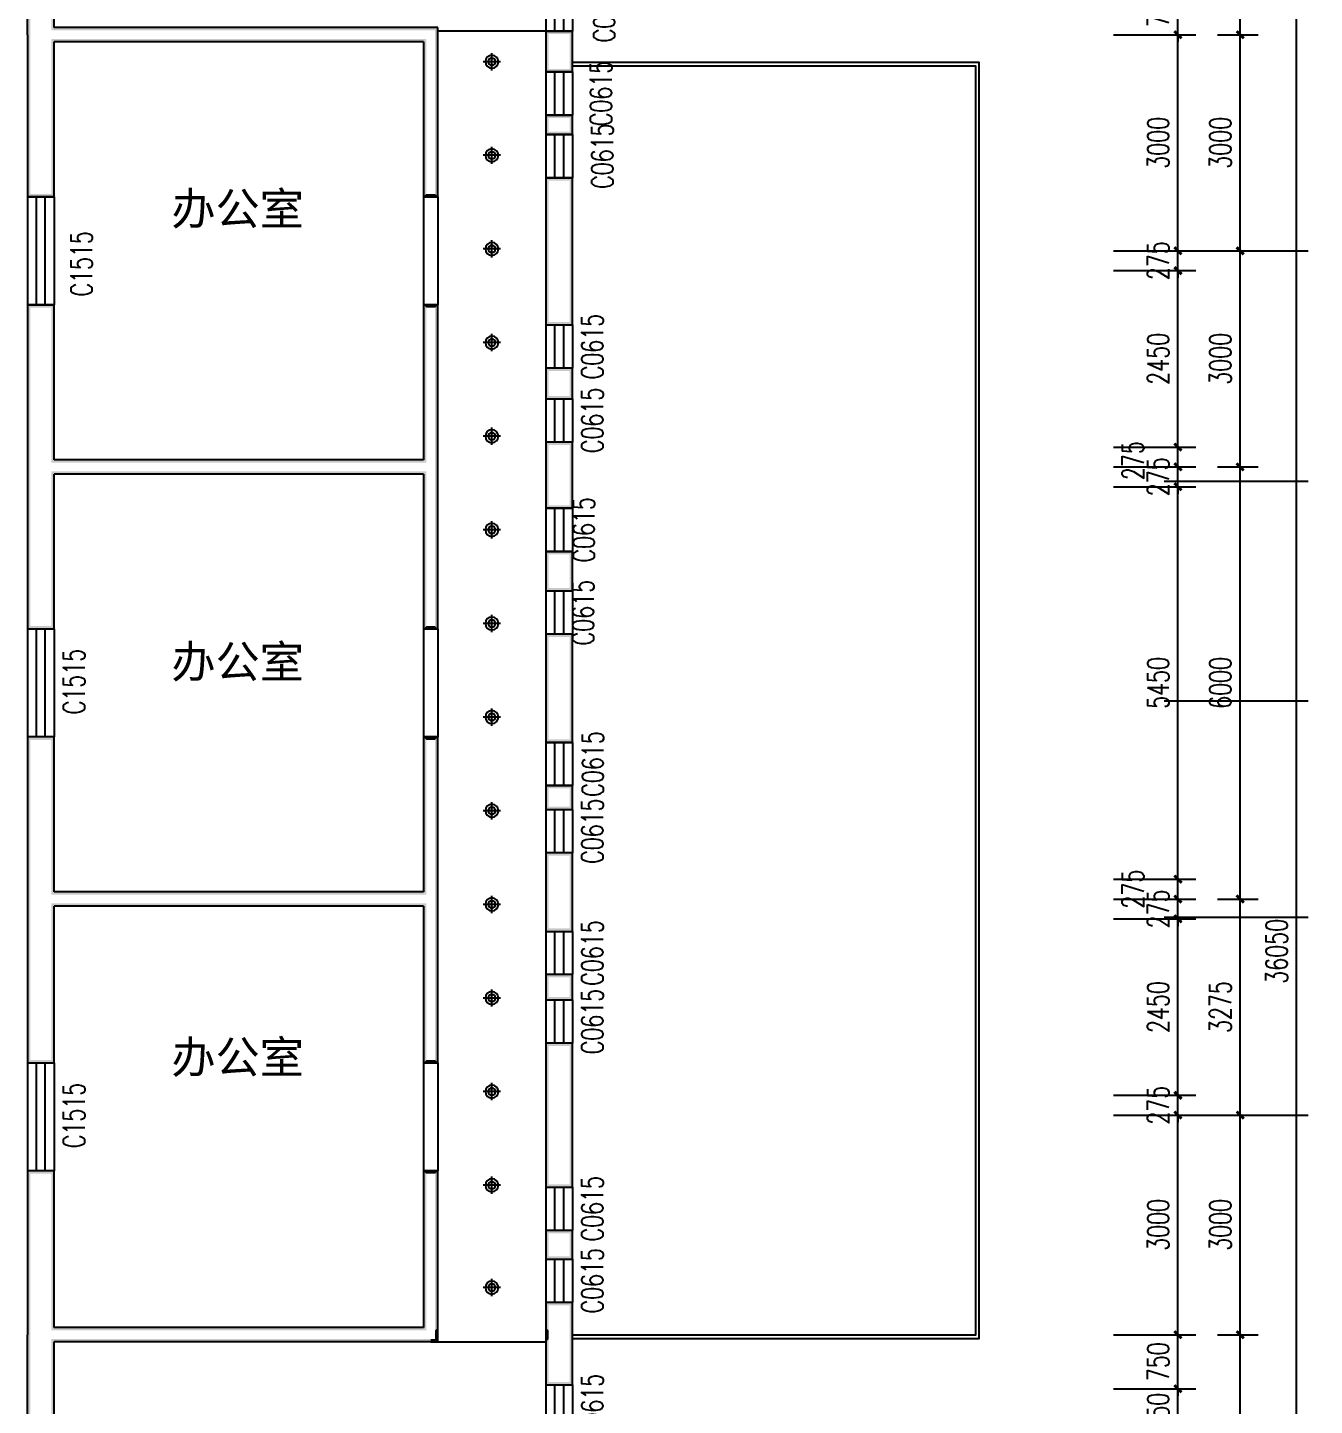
# Model space of a CAD drawing. Header units: millimetres. Extents: x -150677 to 588340, y -254013 to 149700.
# Drawn here: x 206441 to 224316, y -229886 to -210755 of the extents above; entities that cross this region are included whole.
import ezdxf

# ---------------------------------------------------------------- set-up
doc = ezdxf.new("R2010")
doc.units = ezdxf.units.MM
doc.header["$LTSCALE"] = 10
doc.header["$MEASUREMENT"] = 0
for name, color, linetype in [('4-Aa顶面灯具', 1, 'Continuous'), ('CEI_LIGHT', 30, 'Continuous'), ('PUB_DIM', 3, 'Continuous'), ('PUB_WALL', 9, 'Continuous'), ('WALL', 9, 'Continuous'), ('WINDOW', 4, 'Continuous'), ('WINDOW_TEXT', 7, 'Continuous')]:
    doc.layers.add(name, color=color, linetype=linetype)
doc.styles.add('_TCH_DIM_T3', font='SIMPLEX', dxfattribs={"width": 0.705882, "bigfont": 'GBCBIG'})
doc.styles.add('_TCH_WINDOW', font='SIMPLEX', dxfattribs={"bigfont": 'GBCBIG'})
doc.styles.add('HZHT', font='')
doc.styles.get('HZHT').set_extended_font_data('SimSun')
doc.dimstyles.new('_TCH_ARCH&&100', dxfattribs={"dimtxt": 297.5, "dimasz": 100, "dimexe": 250, "dimexo": 300, "dimgap": 126.25, "dimtad": 1, "dimdec": 0, "dimzin": 0, "dimdsep": 46, "dimtxsty": '_TCH_DIM_T3', "dimblk": 'ARCHTICK', "dimcen": 0.09, "dimclrt": 7, "dimazin": 2, "dimtfac": 1, "dimtdec": 0, "dimtix": 1, "dimtmove": 2, "dimatfit": 3, "dimfxl": 1, "dimtolj": 1, "dimtzin": 0, "dimarcsym": 0})

# ---------------------------------------------------------------- blocks, each defined once
blk = doc.blocks.new('_ArchTick')
at = {"color": 0, "linetype": 'ByBlock', "const_width": 0.4}
blk.add_lwpolyline([(-0.5, -0.5), (0.5, 0.5)], dxfattribs=at)
blk = doc.blocks.new('*D2056')
at = {"layer": 'Defpoints', "color": 0, "transparency": 16777216}
for p in [(221226, -229655), (222420, -229655), (221226, -230305)]:
    blk.add_point(p, dxfattribs=at)
at = {"layer": 'PUB_DIM', "color": 0, "lineweight": -2, "transparency": 16777216}
for p, q in [((222420, -229655), (222420, -229555)), ((221526, -229655), (222670, -229655)), ((222420, -230305), (222420, -229655)), ((221526, -230305), (222670, -230305)), ((222420, -230305), (222420, -230405))]:
    blk.add_line(p, q, dxfattribs=at)
at = {"layer": 'PUB_DIM', "color": 0, "lineweight": -2, "transparency": 16777216, "xscale": 100, "yscale": 100, "zscale": 100}
for p, rotation in [((222420, -229655), 270), ((222420, -230305), 90)]:
    blk.add_blockref('_ArchTick', p, dxfattribs=dict(at, rotation=rotation))
at = {"layer": 'PUB_DIM', "color": 7, "transparency": 16777216, "insert": (222145, -229980), "char_height": 297.5, "attachment_point": 5, "rotation": 90, "style": '_TCH_DIM_T3'}
blk.add_mtext('\\A1;650', dxfattribs=at)
blk = doc.blocks.new('*D2057')
at = {"layer": 'Defpoints', "color": 0, "transparency": 16777216}
for p in [(221226, -228905), (222420, -228905), (221226, -229655)]:
    blk.add_point(p, dxfattribs=at)
at = {"layer": 'PUB_DIM', "color": 0, "lineweight": -2, "transparency": 16777216}
for p, q in [((222420, -228905), (222420, -228805)), ((221526, -228905), (222670, -228905)), ((222420, -229655), (222420, -228905)), ((221526, -229655), (222670, -229655)), ((222420, -229655), (222420, -229755))]:
    blk.add_line(p, q, dxfattribs=at)
at = {"layer": 'PUB_DIM', "color": 0, "lineweight": -2, "transparency": 16777216, "xscale": 100, "yscale": 100, "zscale": 100}
for p, rotation in [((222420, -228905), 270), ((222420, -229655), 90)]:
    blk.add_blockref('_ArchTick', p, dxfattribs=dict(at, rotation=rotation))
at = {"layer": 'PUB_DIM', "color": 7, "transparency": 16777216, "insert": (222145, -229280), "char_height": 297.5, "attachment_point": 5, "rotation": 90, "style": '_TCH_DIM_T3'}
blk.add_mtext('\\A1;750', dxfattribs=at)
blk = doc.blocks.new('*D2058')
at = {"layer": 'Defpoints', "color": 0, "transparency": 16777216}
for p in [(221226, -225855), (222420, -225855), (221226, -228905)]:
    blk.add_point(p, dxfattribs=at)
at = {"layer": 'PUB_DIM', "color": 0, "lineweight": -2, "transparency": 16777216}
for p, q in [((221526, -225855), (222670, -225855)), ((222420, -228905), (222420, -225855)), ((221526, -228905), (222670, -228905))]:
    blk.add_line(p, q, dxfattribs=at)
at = {"layer": 'PUB_DIM', "color": 0, "lineweight": -2, "transparency": 16777216, "xscale": 100, "yscale": 100, "zscale": 100}
for p, rotation in [((222420, -225855), 90), ((222420, -228905), 270)]:
    blk.add_blockref('_ArchTick', p, dxfattribs=dict(at, rotation=rotation))
at = {"layer": 'PUB_DIM', "color": 7, "transparency": 16777216, "insert": (222145, -227380), "char_height": 297.5, "attachment_point": 5, "rotation": 90, "style": '_TCH_DIM_T3'}
blk.add_mtext('\\A1;3000', dxfattribs=at)
blk = doc.blocks.new('*D2059')
at = {"layer": 'Defpoints', "color": 0, "transparency": 16777216}
for p in [(221226, -225580), (222420, -225580), (221226, -225855)]:
    blk.add_point(p, dxfattribs=at)
at = {"layer": 'PUB_DIM', "color": 0, "lineweight": -2, "transparency": 16777216}
for p, q in [((222420, -225580), (222420, -225480)), ((221526, -225580), (222670, -225580)), ((222420, -225855), (222420, -225580)), ((221526, -225855), (222670, -225855)), ((222420, -225855), (222420, -225955))]:
    blk.add_line(p, q, dxfattribs=at)
at = {"layer": 'PUB_DIM', "color": 0, "lineweight": -2, "transparency": 16777216, "xscale": 100, "yscale": 100, "zscale": 100}
for p, rotation in [((222420, -225580), 270), ((222420, -225855), 90)]:
    blk.add_blockref('_ArchTick', p, dxfattribs=dict(at, rotation=rotation))
at = {"layer": 'PUB_DIM', "color": 7, "transparency": 16777216, "insert": (222145, -225718), "char_height": 297.5, "attachment_point": 5, "rotation": 90, "style": '_TCH_DIM_T3'}
blk.add_mtext('\\A1;275', dxfattribs=at)
blk = doc.blocks.new('*D2060')
at = {"layer": 'Defpoints', "color": 0, "transparency": 16777216}
for p in [(221226, -223130), (222420, -223130), (221226, -225580)]:
    blk.add_point(p, dxfattribs=at)
at = {"layer": 'PUB_DIM', "color": 0, "lineweight": -2, "transparency": 16777216}
for p, q in [((221526, -223130), (222670, -223130)), ((222420, -225580), (222420, -223130)), ((221526, -225580), (222670, -225580))]:
    blk.add_line(p, q, dxfattribs=at)
at = {"layer": 'PUB_DIM', "color": 0, "lineweight": -2, "transparency": 16777216, "xscale": 100, "yscale": 100, "zscale": 100}
for p, rotation in [((222420, -223130), 90), ((222420, -225580), 270)]:
    blk.add_blockref('_ArchTick', p, dxfattribs=dict(at, rotation=rotation))
at = {"layer": 'PUB_DIM', "color": 7, "transparency": 16777216, "insert": (222145, -224355), "char_height": 297.5, "attachment_point": 5, "rotation": 90, "style": '_TCH_DIM_T3'}
blk.add_mtext('\\A1;2450', dxfattribs=at)
blk = doc.blocks.new('*D2061')
at = {"layer": 'Defpoints', "color": 0, "transparency": 16777216}
for p in [(221226, -222855), (222420, -222855), (221226, -223130)]:
    blk.add_point(p, dxfattribs=at)
at = {"layer": 'PUB_DIM', "color": 0, "lineweight": -2, "transparency": 16777216}
for p, q in [((221526, -222855), (222670, -222855)), ((222420, -222855), (222420, -222755)), ((222420, -223130), (222420, -222855)), ((221526, -223130), (222670, -223130)), ((222420, -223130), (222420, -223230))]:
    blk.add_line(p, q, dxfattribs=at)
at = {"layer": 'PUB_DIM', "color": 0, "lineweight": -2, "transparency": 16777216, "xscale": 100, "yscale": 100, "zscale": 100}
for p, rotation in [((222420, -222855), 270), ((222420, -223130), 90)]:
    blk.add_blockref('_ArchTick', p, dxfattribs=dict(at, rotation=rotation))
at = {"layer": 'PUB_DIM', "color": 7, "transparency": 16777216, "insert": (222145, -222993), "char_height": 297.5, "attachment_point": 5, "rotation": 90, "style": '_TCH_DIM_T3'}
blk.add_mtext('\\A1;275', dxfattribs=at)
blk = doc.blocks.new('*D2062')
at = {"layer": 'Defpoints', "color": 0, "transparency": 16777216}
for p in [(221226, -222580), (222420, -222580), (221226, -222855)]:
    blk.add_point(p, dxfattribs=at)
at = {"layer": 'PUB_DIM', "color": 0, "lineweight": -2, "transparency": 16777216}
for p, q in [((221526, -222580), (222670, -222580)), ((222420, -222855), (222420, -222580)), ((221526, -222855), (222670, -222855))]:
    blk.add_line(p, q, dxfattribs=at)
at = {"layer": 'PUB_DIM', "color": 0, "lineweight": -2, "transparency": 16777216, "xscale": 100, "yscale": 100, "zscale": 100}
for p, rotation in [((222420, -222580), 90), ((222420, -222855), 270)]:
    blk.add_blockref('_ArchTick', p, dxfattribs=dict(at, rotation=rotation))
at = {"layer": 'PUB_DIM', "color": 7, "transparency": 16777216, "insert": (221795, -222718), "char_height": 297.5, "attachment_point": 5, "rotation": 90, "style": '_TCH_DIM_T3'}
blk.add_mtext('\\A1;275', dxfattribs=at)
blk = doc.blocks.new('*D2063')
at = {"layer": 'Defpoints', "color": 0, "transparency": 16777216}
for p in [(221226, -217130), (222420, -217130), (221226, -222580)]:
    blk.add_point(p, dxfattribs=at)
at = {"layer": 'PUB_DIM', "color": 0, "lineweight": -2, "transparency": 16777216}
for p, q in [((221526, -217130), (222670, -217130)), ((222420, -222580), (222420, -217130)), ((221526, -222580), (222670, -222580))]:
    blk.add_line(p, q, dxfattribs=at)
at = {"layer": 'PUB_DIM', "color": 0, "lineweight": -2, "transparency": 16777216, "xscale": 100, "yscale": 100, "zscale": 100}
for p, rotation in [((222420, -217130), 90), ((222420, -222580), 270)]:
    blk.add_blockref('_ArchTick', p, dxfattribs=dict(at, rotation=rotation))
at = {"layer": 'PUB_DIM', "color": 7, "transparency": 16777216, "insert": (222145, -219855), "char_height": 297.5, "attachment_point": 5, "rotation": 90, "style": '_TCH_DIM_T3'}
blk.add_mtext('\\A1;5450', dxfattribs=at)
blk = doc.blocks.new('*D2064')
at = {"layer": 'Defpoints', "color": 0, "transparency": 16777216}
for p in [(221226, -216855), (222420, -216855), (221226, -217130)]:
    blk.add_point(p, dxfattribs=at)
at = {"layer": 'PUB_DIM', "color": 0, "lineweight": -2, "transparency": 16777216}
for p, q in [((221526, -216855), (222670, -216855)), ((222420, -216855), (222420, -216755)), ((222420, -217130), (222420, -216855)), ((221526, -217130), (222670, -217130)), ((222420, -217130), (222420, -217230))]:
    blk.add_line(p, q, dxfattribs=at)
at = {"layer": 'PUB_DIM', "color": 0, "lineweight": -2, "transparency": 16777216, "xscale": 100, "yscale": 100, "zscale": 100}
for p, rotation in [((222420, -216855), 270), ((222420, -217130), 90)]:
    blk.add_blockref('_ArchTick', p, dxfattribs=dict(at, rotation=rotation))
at = {"layer": 'PUB_DIM', "color": 7, "transparency": 16777216, "insert": (222145, -216993), "char_height": 297.5, "attachment_point": 5, "rotation": 90, "style": '_TCH_DIM_T3'}
blk.add_mtext('\\A1;275', dxfattribs=at)
blk = doc.blocks.new('*D2065')
at = {"layer": 'Defpoints', "color": 0, "transparency": 16777216}
for p in [(221226, -216580), (222420, -216580), (221226, -216855)]:
    blk.add_point(p, dxfattribs=at)
at = {"layer": 'PUB_DIM', "color": 0, "lineweight": -2, "transparency": 16777216}
for p, q in [((221526, -216580), (222670, -216580)), ((222420, -216855), (222420, -216580)), ((221526, -216855), (222670, -216855))]:
    blk.add_line(p, q, dxfattribs=at)
at = {"layer": 'PUB_DIM', "color": 0, "lineweight": -2, "transparency": 16777216, "xscale": 100, "yscale": 100, "zscale": 100}
for p, rotation in [((222420, -216580), 90), ((222420, -216855), 270)]:
    blk.add_blockref('_ArchTick', p, dxfattribs=dict(at, rotation=rotation))
at = {"layer": 'PUB_DIM', "color": 7, "transparency": 16777216, "insert": (221795, -216768), "char_height": 297.5, "attachment_point": 5, "rotation": 90, "style": '_TCH_DIM_T3'}
blk.add_mtext('\\A1;275', dxfattribs=at)
blk = doc.blocks.new('*D2066')
at = {"layer": 'Defpoints', "color": 0, "transparency": 16777216}
for p in [(221226, -214130), (222420, -214130), (221226, -216580)]:
    blk.add_point(p, dxfattribs=at)
at = {"layer": 'PUB_DIM', "color": 0, "lineweight": -2, "transparency": 16777216}
for p, q in [((221526, -214130), (222670, -214130)), ((222420, -216580), (222420, -214130)), ((221526, -216580), (222670, -216580))]:
    blk.add_line(p, q, dxfattribs=at)
at = {"layer": 'PUB_DIM', "color": 0, "lineweight": -2, "transparency": 16777216, "xscale": 100, "yscale": 100, "zscale": 100}
for p, rotation in [((222420, -214130), 90), ((222420, -216580), 270)]:
    blk.add_blockref('_ArchTick', p, dxfattribs=dict(at, rotation=rotation))
at = {"layer": 'PUB_DIM', "color": 7, "transparency": 16777216, "insert": (222145, -215355), "char_height": 297.5, "attachment_point": 5, "rotation": 90, "style": '_TCH_DIM_T3'}
blk.add_mtext('\\A1;2450', dxfattribs=at)
blk = doc.blocks.new('*D2067')
at = {"layer": 'Defpoints', "color": 0, "transparency": 16777216}
for p in [(221226, -213855), (222420, -213855), (221226, -214130)]:
    blk.add_point(p, dxfattribs=at)
at = {"layer": 'PUB_DIM', "color": 0, "lineweight": -2, "transparency": 16777216}
for p, q in [((221526, -213855), (222670, -213855)), ((222420, -213855), (222420, -213755)), ((222420, -214130), (222420, -213855)), ((221526, -214130), (222670, -214130)), ((222420, -214130), (222420, -214230))]:
    blk.add_line(p, q, dxfattribs=at)
at = {"layer": 'PUB_DIM', "color": 0, "lineweight": -2, "transparency": 16777216, "xscale": 100, "yscale": 100, "zscale": 100}
for p, rotation in [((222420, -213855), 270), ((222420, -214130), 90)]:
    blk.add_blockref('_ArchTick', p, dxfattribs=dict(at, rotation=rotation))
at = {"layer": 'PUB_DIM', "color": 7, "transparency": 16777216, "insert": (222145, -213993), "char_height": 297.5, "attachment_point": 5, "rotation": 90, "style": '_TCH_DIM_T3'}
blk.add_mtext('\\A1;275', dxfattribs=at)
blk = doc.blocks.new('*D2068')
at = {"layer": 'Defpoints', "color": 0, "transparency": 16777216}
for p in [(221226, -210855), (222420, -210855), (221226, -213855)]:
    blk.add_point(p, dxfattribs=at)
at = {"layer": 'PUB_DIM', "color": 0, "lineweight": -2, "transparency": 16777216}
for p, q in [((221526, -210855), (222670, -210855)), ((222420, -213855), (222420, -210855)), ((221526, -213855), (222670, -213855))]:
    blk.add_line(p, q, dxfattribs=at)
at = {"layer": 'PUB_DIM', "color": 0, "lineweight": -2, "transparency": 16777216, "xscale": 100, "yscale": 100, "zscale": 100}
for p, rotation in [((222420, -210855), 90), ((222420, -213855), 270)]:
    blk.add_blockref('_ArchTick', p, dxfattribs=dict(at, rotation=rotation))
at = {"layer": 'PUB_DIM', "color": 7, "transparency": 16777216, "insert": (222145, -212355), "char_height": 297.5, "attachment_point": 5, "rotation": 90, "style": '_TCH_DIM_T3'}
blk.add_mtext('\\A1;3000', dxfattribs=at)
blk = doc.blocks.new('*D2069')
at = {"layer": 'Defpoints', "color": 0, "transparency": 16777216}
for p in [(221226, -210105), (222420, -210105), (221226, -210855)]:
    blk.add_point(p, dxfattribs=at)
at = {"layer": 'PUB_DIM', "color": 0, "lineweight": -2, "transparency": 16777216}
for p, q in [((222420, -210105), (222420, -210005)), ((221526, -210105), (222670, -210105)), ((222420, -210855), (222420, -210105)), ((221526, -210855), (222670, -210855)), ((222420, -210855), (222420, -210955))]:
    blk.add_line(p, q, dxfattribs=at)
at = {"layer": 'PUB_DIM', "color": 0, "lineweight": -2, "transparency": 16777216, "xscale": 100, "yscale": 100, "zscale": 100}
for p, rotation in [((222420, -210105), 270), ((222420, -210855), 90)]:
    blk.add_blockref('_ArchTick', p, dxfattribs=dict(at, rotation=rotation))
at = {"layer": 'PUB_DIM', "color": 7, "transparency": 16777216, "insert": (222145, -210480), "char_height": 297.5, "attachment_point": 5, "rotation": 90, "style": '_TCH_DIM_T3'}
blk.add_mtext('\\A1;750', dxfattribs=at)
blk = doc.blocks.new('*D2078')
at = {"layer": 'Defpoints', "color": 0, "transparency": 16777216}
for p in [(222670, -228905), (223284, -228905), (222670, -231905)]:
    blk.add_point(p, dxfattribs=at)
at = {"layer": 'PUB_DIM', "color": 0, "lineweight": -2, "transparency": 16777216}
for p, q in [((222970, -228905), (223534, -228905)), ((223284, -231905), (223284, -228905)), ((222970, -231905), (223534, -231905))]:
    blk.add_line(p, q, dxfattribs=at)
at = {"layer": 'PUB_DIM', "color": 0, "lineweight": -2, "transparency": 16777216, "xscale": 100, "yscale": 100, "zscale": 100}
for p, rotation in [((223284, -228905), 90), ((223284, -231905), 270)]:
    blk.add_blockref('_ArchTick', p, dxfattribs=dict(at, rotation=rotation))
at = {"layer": 'PUB_DIM', "color": 7, "transparency": 16777216, "insert": (223009, -230405), "char_height": 297.5, "attachment_point": 5, "rotation": 90, "style": '_TCH_DIM_T3'}
blk.add_mtext('\\A1;3000', dxfattribs=at)
blk = doc.blocks.new('*D2079')
at = {"layer": 'Defpoints', "color": 0, "transparency": 16777216}
for p in [(222670, -225855), (223284, -225855), (222670, -228905)]:
    blk.add_point(p, dxfattribs=at)
at = {"layer": 'PUB_DIM', "color": 0, "lineweight": -2, "transparency": 16777216}
for p, q in [((222970, -225855), (223534, -225855)), ((223284, -228905), (223284, -225855)), ((222970, -228905), (223534, -228905))]:
    blk.add_line(p, q, dxfattribs=at)
at = {"layer": 'PUB_DIM', "color": 0, "lineweight": -2, "transparency": 16777216, "xscale": 100, "yscale": 100, "zscale": 100}
for p, rotation in [((223284, -225855), 90), ((223284, -228905), 270)]:
    blk.add_blockref('_ArchTick', p, dxfattribs=dict(at, rotation=rotation))
at = {"layer": 'PUB_DIM', "color": 7, "transparency": 16777216, "insert": (223009, -227380), "char_height": 297.5, "attachment_point": 5, "rotation": 90, "style": '_TCH_DIM_T3'}
blk.add_mtext('\\A1;3000', dxfattribs=at)
blk = doc.blocks.new('*D2080')
at = {"layer": 'Defpoints', "color": 0, "transparency": 16777216}
for p in [(222670, -222855), (223284, -222855), (222670, -225855)]:
    blk.add_point(p, dxfattribs=at)
at = {"layer": 'PUB_DIM', "color": 0, "lineweight": -2, "transparency": 16777216}
for p, q in [((222970, -222855), (223534, -222855)), ((223284, -225855), (223284, -222855)), ((222970, -225855), (223534, -225855))]:
    blk.add_line(p, q, dxfattribs=at)
at = {"layer": 'PUB_DIM', "color": 0, "lineweight": -2, "transparency": 16777216, "xscale": 100, "yscale": 100, "zscale": 100}
for p, rotation in [((223284, -222855), 90), ((223284, -225855), 270)]:
    blk.add_blockref('_ArchTick', p, dxfattribs=dict(at, rotation=rotation))
at = {"layer": 'PUB_DIM', "color": 7, "transparency": 16777216, "insert": (223009, -224355), "char_height": 297.5, "attachment_point": 5, "rotation": 90, "style": '_TCH_DIM_T3'}
blk.add_mtext('\\A1;3275', dxfattribs=at)
blk = doc.blocks.new('*D2081')
at = {"layer": 'Defpoints', "color": 0, "transparency": 16777216}
for p in [(222670, -216855), (223284, -216855), (222670, -222855)]:
    blk.add_point(p, dxfattribs=at)
at = {"layer": 'PUB_DIM', "color": 0, "lineweight": -2, "transparency": 16777216}
for p, q in [((222970, -216855), (223534, -216855)), ((223284, -222855), (223284, -216855)), ((222970, -222855), (223534, -222855))]:
    blk.add_line(p, q, dxfattribs=at)
at = {"layer": 'PUB_DIM', "color": 0, "lineweight": -2, "transparency": 16777216, "xscale": 100, "yscale": 100, "zscale": 100}
for p, rotation in [((223284, -216855), 90), ((223284, -222855), 270)]:
    blk.add_blockref('_ArchTick', p, dxfattribs=dict(at, rotation=rotation))
at = {"layer": 'PUB_DIM', "color": 7, "transparency": 16777216, "insert": (223009, -219855), "char_height": 297.5, "attachment_point": 5, "rotation": 90, "style": '_TCH_DIM_T3'}
blk.add_mtext('\\A1;6000', dxfattribs=at)
blk = doc.blocks.new('*D2082')
at = {"layer": 'Defpoints', "color": 0, "transparency": 16777216}
for p in [(222670, -213855), (223284, -213855), (222670, -216855)]:
    blk.add_point(p, dxfattribs=at)
at = {"layer": 'PUB_DIM', "color": 0, "lineweight": -2, "transparency": 16777216}
for p, q in [((222970, -213855), (223534, -213855)), ((223284, -216855), (223284, -213855)), ((222970, -216855), (223534, -216855))]:
    blk.add_line(p, q, dxfattribs=at)
at = {"layer": 'PUB_DIM', "color": 0, "lineweight": -2, "transparency": 16777216, "xscale": 100, "yscale": 100, "zscale": 100}
for p, rotation in [((223284, -213855), 90), ((223284, -216855), 270)]:
    blk.add_blockref('_ArchTick', p, dxfattribs=dict(at, rotation=rotation))
at = {"layer": 'PUB_DIM', "color": 7, "transparency": 16777216, "insert": (223009, -215355), "char_height": 297.5, "attachment_point": 5, "rotation": 90, "style": '_TCH_DIM_T3'}
blk.add_mtext('\\A1;3000', dxfattribs=at)
blk = doc.blocks.new('*D2083')
at = {"layer": 'Defpoints', "color": 0, "transparency": 16777216}
for p in [(222670, -210855), (223284, -210855), (222670, -213855)]:
    blk.add_point(p, dxfattribs=at)
at = {"layer": 'PUB_DIM', "color": 0, "lineweight": -2, "transparency": 16777216}
for p, q in [((222970, -210855), (223534, -210855)), ((223284, -213855), (223284, -210855)), ((222970, -213855), (223534, -213855))]:
    blk.add_line(p, q, dxfattribs=at)
at = {"layer": 'PUB_DIM', "color": 0, "lineweight": -2, "transparency": 16777216, "xscale": 100, "yscale": 100, "zscale": 100}
for p, rotation in [((223284, -210855), 90), ((223284, -213855), 270)]:
    blk.add_blockref('_ArchTick', p, dxfattribs=dict(at, rotation=rotation))
at = {"layer": 'PUB_DIM', "color": 7, "transparency": 16777216, "insert": (223009, -212355), "char_height": 297.5, "attachment_point": 5, "rotation": 90, "style": '_TCH_DIM_T3'}
blk.add_mtext('\\A1;3000', dxfattribs=at)
blk = doc.blocks.new('*D2084')
at = {"layer": 'Defpoints', "color": 0, "transparency": 16777216}
for p in [(222670, -207855), (223284, -207855), (222670, -210855)]:
    blk.add_point(p, dxfattribs=at)
at = {"layer": 'PUB_DIM', "color": 0, "lineweight": -2, "transparency": 16777216}
for p, q in [((222970, -207855), (223534, -207855)), ((223284, -210855), (223284, -207855)), ((222970, -210855), (223534, -210855))]:
    blk.add_line(p, q, dxfattribs=at)
at = {"layer": 'PUB_DIM', "color": 0, "lineweight": -2, "transparency": 16777216, "xscale": 100, "yscale": 100, "zscale": 100}
for p, rotation in [((223284, -207855), 90), ((223284, -210855), 270)]:
    blk.add_blockref('_ArchTick', p, dxfattribs=dict(at, rotation=rotation))
at = {"layer": 'PUB_DIM', "color": 7, "transparency": 16777216, "insert": (223009, -209355), "char_height": 297.5, "attachment_point": 5, "rotation": 90, "style": '_TCH_DIM_T3'}
blk.add_mtext('\\A1;3000', dxfattribs=at)
blk = doc.blocks.new('$WINLIB2D$00000001')
at = {"color": 0}
for points in [[(-0.5, 0.5), (-0.5, -0.5)], [(-0.5, 0.5), (0.5, 0.5)], [(0.5, -0.5), (0.5, 0.5)], [(0.5, 0.167), (-0.5, 0.167)], [(0.5, -0.167), (-0.5, -0.167)], [(-0.5, -0.5), (0.5, -0.5)]]:
    blk.add_lwpolyline(points, dxfattribs=at)
blk = doc.blocks.new('*D2168')
at = {"layer": 'Defpoints', "color": 0, "transparency": 16777216}
for p in [(223284, -204855), (224066, -204855), (223284, -240907)]:
    blk.add_point(p, dxfattribs=at)
at = {"layer": 'PUB_DIM', "color": 0, "lineweight": -2, "transparency": 16777216}
for p, q in [((223584, -204855), (224316, -204855)), ((224066, -240907), (224066, -204855)), ((223584, -240907), (224316, -240907))]:
    blk.add_line(p, q, dxfattribs=at)
at = {"layer": 'PUB_DIM', "color": 0, "lineweight": -2, "transparency": 16777216, "xscale": 100, "yscale": 100, "zscale": 100}
for p, rotation in [((224066, -204855), 90), ((224066, -240907), 270)]:
    blk.add_blockref('_ArchTick', p, dxfattribs=dict(at, rotation=rotation))
at = {"layer": 'PUB_DIM', "color": 7, "transparency": 16777216, "insert": (223791, -223581), "char_height": 297.5, "attachment_point": 5, "rotation": 90, "style": '_TCH_DIM_T3'}
blk.add_mtext('\\A1;36050', dxfattribs=at)
blk = doc.blocks.new('*U1092')
at = {"layer": 'CEI_LIGHT', "color": 252}
for points in [[(-120, 0), (120, 0)], [(0, 120), (0, -120)]]:
    blk.add_lwpolyline(points, dxfattribs=at)
at = {"layer": 'CEI_LIGHT'}
for radius in [90, 50]:
    blk.add_circle((0, 0), radius, dxfattribs=at)

msp = doc.modelspace()

# ---------------------------------------------------------------- hatches: boundary and pattern name
at = {"layer": 'PUB_WALL'}
for points in [[(206440.7, -210855.2), (206440.7, -204975.2), (206480.7, -204935.2), (206480.7, -210855.2)], [(206810.7, -210755.2), (206810.7, -204975.2), (206770.7, -204935.2), (206770.7, -210795.2)], [(212140.7, -210755.2), (206810.7, -210755.2), (206770.7, -210795.2), (212100.7, -210795.2)], [(212140.7, -213105.2), (212140.7, -210755.2), (212100.7, -210795.2), (212100.7, -213065.2)], [(214010.7, -210805.2), (213640.7, -210805.2), (213680.7, -210845.2), (213970.7, -210845.2)], [(213640.7, -210805.2), (213640.7, -211370.5), (213680.7, -211330.5), (213680.7, -210845.2)], [(214010.7, -211370.5), (214010.7, -210805.2), (213970.7, -210845.2), (213970.7, -211330.5)], [(206440.7, -210855.2), (206440.7, -213105.2), (206480.7, -213065.2), (206480.7, -210855.2)], [(211940.7, -210955.2), (206810.7, -210955.2), (206770.7, -210915.2), (211980.7, -210915.2)], [(206810.7, -213105.2), (206810.7, -210955.2), (206770.7, -210915.2), (206770.7, -213065.2)], [(211940.7, -210955.2), (211940.7, -213105.2), (211980.7, -213065.2), (211980.7, -210915.2)], [(213640.7, -211370.5), (214010.7, -211370.5), (213970.7, -211330.5), (213680.7, -211330.5)], [(214010.7, -211970.5), (213640.7, -211970.5), (213680.7, -212010.5), (213970.7, -212010.5)], [(213640.7, -211970.5), (213640.7, -212240.7), (213680.7, -212200.7), (213680.7, -212010.5)], [(214010.7, -212240.7), (214010.7, -211970.5), (213970.7, -212010.5), (213970.7, -212200.7)], [(213640.7, -212240.7), (214010.7, -212240.7), (213970.7, -212200.7), (213680.7, -212200.7)], [(214010.7, -212840.7), (213640.7, -212840.7), (213680.7, -212880.7), (213970.7, -212880.7)], [(213640.7, -212840.7), (213640.7, -214884), (213680.7, -214844), (213680.7, -212880.7)], [(214010.7, -214884), (214010.7, -212840.7), (213970.7, -212880.7), (213970.7, -214844)], [(206440.7, -213105.2), (206810.7, -213105.2), (206770.7, -213065.2), (206480.7, -213065.2)], [(211940.7, -213105.2), (212140.7, -213105.2), (212100.7, -213065.2), (211980.7, -213065.2)], [(206810.7, -214605.2), (206440.7, -214605.2), (206480.7, -214645.2), (206770.7, -214645.2)], [(206440.7, -214605.2), (206440.7, -216855.2), (206480.7, -216855.2), (206480.7, -214645.2)], [(206810.7, -216755.2), (206810.7, -214605.2), (206770.7, -214645.2), (206770.7, -216795.2)], [(212140.7, -214605.2), (211940.7, -214605.2), (211980.7, -214645.2), (212100.7, -214645.2)], [(211940.7, -214605.2), (211940.7, -216755.2), (211980.7, -216795.2), (211980.7, -214645.2)], [(212140.7, -216855.2), (212140.7, -214605.2), (212100.7, -214645.2), (212100.7, -216855.2)], [(213640.7, -214884), (214010.7, -214884), (213970.7, -214844), (213680.7, -214844)], [(214010.7, -215484), (213640.7, -215484), (213680.7, -215524), (213970.7, -215524)], [(213640.7, -215484), (213640.7, -215909.6), (213680.7, -215869.6), (213680.7, -215524)], [(214010.7, -215909.6), (214010.7, -215484), (213970.7, -215524), (213970.7, -215869.6)], [(213640.7, -215909.6), (214010.7, -215909.6), (213970.7, -215869.6), (213680.7, -215869.6)], [(214010.7, -216509.6), (213640.7, -216509.6), (213680.7, -216549.6), (213970.7, -216549.6)], [(213640.7, -216509.6), (213640.7, -217428.2), (213680.7, -217388.2), (213680.7, -216549.6)], [(214010.7, -217428.2), (214010.7, -216509.6), (213970.7, -216549.6), (213970.7, -217388.2)], [(206440.7, -216855.2), (206440.7, -219105.2), (206480.7, -219065.2), (206480.7, -216855.2)], [(211940.7, -216755.2), (206810.7, -216755.2), (206770.7, -216795.2), (211980.7, -216795.2)], [(206810.7, -219105.2), (206810.7, -216955.2), (206770.7, -216915.2), (206770.7, -219065.2)], [(211940.7, -216955.2), (206810.7, -216955.2), (206770.7, -216915.2), (211980.7, -216915.2)], [(211940.7, -216955.2), (211940.7, -219105.2), (211980.7, -219065.2), (211980.7, -216915.2)], [(212140.7, -219105.2), (212140.7, -216855.2), (212100.7, -216855.2), (212100.7, -219065.2)], [(213640.7, -217428.2), (214010.7, -217428.2), (213970.7, -217388.2), (213680.7, -217388.2)], [(214010.7, -218028.2), (213640.7, -218028.2), (213680.7, -218068.2), (213970.7, -218068.2)], [(213640.7, -218028.2), (213640.7, -218578.1), (213680.7, -218538.1), (213680.7, -218068.2)], [(214010.7, -218578.1), (214010.7, -218028.2), (213970.7, -218068.2), (213970.7, -218538.1)], [(213640.7, -218578.1), (214010.7, -218578.1), (213970.7, -218538.1), (213680.7, -218538.1)], [(206440.7, -219105.2), (206810.7, -219105.2), (206770.7, -219065.2), (206480.7, -219065.2)], [(211940.7, -219105.2), (212140.7, -219105.2), (212100.7, -219065.2), (211980.7, -219065.2)], [(214010.7, -219178.1), (213640.7, -219178.1), (213680.7, -219218.1), (213970.7, -219218.1)], [(213640.7, -219178.1), (213640.7, -220679.6), (213680.7, -220639.6), (213680.7, -219218.1)], [(214010.7, -220679.6), (214010.7, -219178.1), (213970.7, -219218.1), (213970.7, -220639.6)], [(206810.7, -220605.2), (206440.7, -220605.2), (206480.7, -220645.2), (206770.7, -220645.2)], [(206440.7, -220605.2), (206440.7, -222855.2), (206480.7, -222855.2), (206480.7, -220645.2)], [(206810.7, -222755.2), (206810.7, -220605.2), (206770.7, -220645.2), (206770.7, -222795.2)], [(212140.7, -220605.2), (211940.7, -220605.2), (211980.7, -220645.2), (212100.7, -220645.2)], [(211940.7, -220605.2), (211940.7, -222755.2), (211980.7, -222795.2), (211980.7, -220645.2)], [(212140.7, -222855.2), (212140.7, -220605.2), (212100.7, -220645.2), (212100.7, -222855.2)], [(213640.7, -220679.6), (214010.7, -220679.6), (213970.7, -220639.6), (213680.7, -220639.6)], [(214010.7, -221279.6), (213640.7, -221279.6), (213680.7, -221319.6), (213970.7, -221319.6)], [(213640.7, -221279.6), (213640.7, -221612), (213680.7, -221572), (213680.7, -221319.6)], [(214010.7, -221612), (214010.7, -221279.6), (213970.7, -221319.6), (213970.7, -221572)], [(213640.7, -221612), (214010.7, -221612), (213970.7, -221572), (213680.7, -221572)], [(214010.7, -222212), (213640.7, -222212), (213680.7, -222252), (213970.7, -222252)], [(213640.7, -222212), (213640.7, -223303.6), (213680.7, -223263.6), (213680.7, -222252)], [(214010.7, -223303.6), (214010.7, -222212), (213970.7, -222252), (213970.7, -223263.6)], [(206440.7, -222855.2), (206440.7, -225130.2), (206480.7, -225090.2), (206480.7, -222855.2)], [(211940.7, -222755.2), (206810.7, -222755.2), (206770.7, -222795.2), (211980.7, -222795.2)], [(212140.7, -225130.2), (212140.7, -222855.2), (212100.7, -222855.2), (212100.7, -225090.2)], [(206810.7, -225130.2), (206810.7, -222955.2), (206770.7, -222915.2), (206770.7, -225090.2)], [(211940.7, -222955.2), (206810.7, -222955.2), (206770.7, -222915.2), (211980.7, -222915.2)], [(211940.7, -222955.2), (211940.7, -225130.2), (211980.7, -225090.2), (211980.7, -222915.2)], [(213640.7, -223303.6), (214010.7, -223303.6), (213970.7, -223263.6), (213680.7, -223263.6)], [(214010.7, -223903.6), (213640.7, -223903.6), (213680.7, -223943.6), (213970.7, -223943.6)], [(213640.7, -223903.6), (213640.7, -224255.4), (213680.7, -224215.4), (213680.7, -223943.6)], [(214010.7, -224255.4), (214010.7, -223903.6), (213970.7, -223943.6), (213970.7, -224215.4)], [(213640.7, -224255.4), (214010.7, -224255.4), (213970.7, -224215.4), (213680.7, -224215.4)], [(214010.7, -224855.4), (213640.7, -224855.4), (213680.7, -224895.4), (213970.7, -224895.4)], [(213640.7, -224855.4), (213640.7, -226855.2), (213680.7, -226815.2), (213680.7, -224895.4)], [(214010.7, -226855.2), (214010.7, -224855.4), (213970.7, -224895.4), (213970.7, -226815.2)], [(206440.7, -225130.2), (206810.7, -225130.2), (206770.7, -225090.2), (206480.7, -225090.2)], [(211940.7, -225130.2), (212140.7, -225130.2), (212100.7, -225090.2), (211980.7, -225090.2)], [(206810.7, -226630.2), (206440.7, -226630.2), (206480.7, -226670.2), (206770.7, -226670.2)], [(206440.7, -226630.2), (206440.7, -228905.2), (206480.7, -228905.2), (206480.7, -226670.2)], [(206810.7, -228805.2), (206810.7, -226630.2), (206770.7, -226670.2), (206770.7, -228845.2)], [(212140.7, -226630.2), (211940.7, -226630.2), (211980.7, -226670.2), (212100.7, -226670.2)], [(211940.7, -226630.2), (211940.7, -228805.2), (211980.7, -228845.2), (211980.7, -226670.2)], [(212140.7, -228805.2), (212140.7, -226630.2), (212100.7, -226670.2), (212100.7, -228845.2)], [(213640.7, -226855.2), (214010.7, -226855.2), (213970.7, -226815.2), (213680.7, -226815.2)], [(214010.7, -227455.2), (213640.7, -227455.2), (213680.7, -227495.2), (213970.7, -227495.2)], [(213640.7, -227455.2), (213640.7, -227855.2), (213680.7, -227815.2), (213680.7, -227495.2)], [(214010.7, -227855.2), (214010.7, -227455.2), (213970.7, -227495.2), (213970.7, -227815.2)], [(213640.7, -227855.2), (214010.7, -227855.2), (213970.7, -227815.2), (213680.7, -227815.2)], [(214010.7, -228455.2), (213640.7, -228455.2), (213680.7, -228495.2), (213970.7, -228495.2)], [(213640.7, -228455.2), (213640.7, -228805.2), (213680.7, -228845.2), (213680.7, -228495.2)], [(214010.7, -228905.2), (214010.7, -228455.2), (213970.7, -228495.2), (213970.7, -228905.2)], [(211940.7, -228805.2), (206810.7, -228805.2), (206770.7, -228845.2), (211980.7, -228845.2)], [(212140.7, -229005.2), (212140.7, -228805.2), (212100.7, -228845.2), (212100.7, -228965.2)], [(213640.7, -228805.2), (213640.7, -229005.2), (213680.7, -228965.2), (213680.7, -228845.2)], [(206440.7, -234735.2), (206440.7, -228905.2), (206480.7, -228905.2), (206480.7, -234775.2)], [(206810.7, -234735.2), (206810.7, -229005.2), (206770.7, -228965.2), (206770.7, -234775.2)], [(212040.7, -229005.2), (206810.7, -229005.2), (206770.7, -228965.2), (212040.7, -228965.2)], [(212040.7, -229005.2), (212140.7, -229005.2), (212100.7, -228965.2), (212040.7, -228965.2)], [(213640.7, -229005.2), (213640.7, -229600.4), (213680.7, -229560.4), (213680.7, -228965.2)], [(214010.7, -229600.4), (214010.7, -228905.2), (213970.7, -228905.2), (213970.7, -229560.4)], [(213640.7, -229600.4), (214010.7, -229600.4), (213970.7, -229560.4), (213680.7, -229560.4)]]:
    msp.add_hatch(color=256, dxfattribs=at).paths.add_polyline_path(points)

# ---------------------------------------------------------------- linework, layer by layer
for points in [[(214010.7, -228955.2), (219660.7, -228955.2), (219660.7, -211241.2), (214010.7, -211241.2)], [(214010.7, -228905.2), (219610.7, -228905.2), (219610.7, -211291.2), (214010.7, -211291.2)]]:
    msp.add_lwpolyline(points)
at = {"layer": 'PUB_DIM'}
for p, q in [((222227.5, -213855.2), (224227.5, -213855.2)), ((222227.5, -217055.2), (224227.5, -217055.2)), ((222227.5, -220105.2), (224230.7, -220105.2)), ((222227.5, -223105.2), (224230.7, -223105.2)), ((222227.5, -225855.2), (224227.5, -225855.2))]:
    msp.add_line(p, q, dxfattribs=at)
at = {"layer": 'PUB_WALL'}
for p, q in [((213640.7, -210805.2), (212140.7, -210805.2)), ((212140.7, -229005.2), (213640.7, -229005.2))]:
    msp.add_line(p, q, dxfattribs=at)
at = {"layer": 'WALL'}
for p, q in [((206440.7, -210855.2), (206440.7, -204975.2)), ((206810.7, -210755.2), (206810.7, -204975.2)), ((212140.7, -210755.2), (206810.7, -210755.2)), ((212140.7, -213105.2), (212140.7, -210755.2)), ((214010.7, -210805.2), (213640.7, -210805.2)), ((213640.7, -210805.2), (213640.7, -211370.5)), ((214010.7, -211370.5), (214010.7, -210805.2)), ((206440.7, -210855.2), (206440.7, -213105.2)), ((211940.7, -210955.2), (206810.7, -210955.2)), ((206810.7, -213105.2), (206810.7, -210955.2)), ((211940.7, -210955.2), (211940.7, -213105.2)), ((213640.7, -211370.5), (214010.7, -211370.5)), ((214010.7, -211970.5), (213640.7, -211970.5)), ((213640.7, -211970.5), (213640.7, -212240.7)), ((214010.7, -212240.7), (214010.7, -211970.5)), ((213640.7, -212240.7), (214010.7, -212240.7)), ((214010.7, -212840.7), (213640.7, -212840.7)), ((213640.7, -212840.7), (213640.7, -214884)), ((214010.7, -214884), (214010.7, -212840.7)), ((206440.7, -213105.2), (206810.7, -213105.2)), ((211940.7, -213105.2), (212140.7, -213105.2)), ((211940.7, -213105.2), (211940.7, -214605.2)), ((212140.7, -213105.2), (212140.7, -214605.2)), ((206810.7, -214605.2), (206440.7, -214605.2)), ((206440.7, -214605.2), (206440.7, -216855.2)), ((206810.7, -216755.2), (206810.7, -214605.2)), ((212140.7, -214605.2), (211940.7, -214605.2)), ((211940.7, -214605.2), (211940.7, -216755.2)), ((212140.7, -216855.2), (212140.7, -214605.2)), ((213640.7, -214884), (214010.7, -214884)), ((214010.7, -215484), (213640.7, -215484)), ((213640.7, -215484), (213640.7, -215909.6)), ((214010.7, -215909.6), (214010.7, -215484)), ((213640.7, -215909.6), (214010.7, -215909.6)), ((214010.7, -216509.6), (213640.7, -216509.6)), ((213640.7, -216509.6), (213640.7, -217428.2)), ((214010.7, -217428.2), (214010.7, -216509.6)), ((206440.7, -216855.2), (206440.7, -219105.2)), ((211940.7, -216755.2), (206810.7, -216755.2)), ((212140.7, -219105.2), (212140.7, -216855.2)), ((206810.7, -219105.2), (206810.7, -216955.2)), ((211940.7, -216955.2), (206810.7, -216955.2)), ((211940.7, -216955.2), (211940.7, -219105.2)), ((213640.7, -217428.2), (214010.7, -217428.2)), ((214010.7, -218028.2), (213640.7, -218028.2)), ((213640.7, -218028.2), (213640.7, -218578.1)), ((214010.7, -218578.1), (214010.7, -218028.2)), ((213640.7, -218578.1), (214010.7, -218578.1)), ((206440.7, -219105.2), (206810.7, -219105.2)), ((211940.7, -219105.2), (212140.7, -219105.2)), ((211940.7, -219105.2), (211940.7, -220605.2)), ((212140.7, -219105.2), (212140.7, -220605.2)), ((214010.7, -219178.1), (213640.7, -219178.1)), ((213640.7, -219178.1), (213640.7, -220679.6)), ((214010.7, -220679.6), (214010.7, -219178.1)), ((206810.7, -220605.2), (206440.7, -220605.2)), ((206440.7, -220605.2), (206440.7, -222855.2)), ((206810.7, -222755.2), (206810.7, -220605.2)), ((212140.7, -220605.2), (211940.7, -220605.2)), ((211940.7, -220605.2), (211940.7, -222755.2)), ((212140.7, -222855.2), (212140.7, -220605.2)), ((213640.7, -220679.6), (214010.7, -220679.6)), ((214010.7, -221279.6), (213640.7, -221279.6)), ((213640.7, -221279.6), (213640.7, -221612)), ((214010.7, -221612), (214010.7, -221279.6)), ((213640.7, -221612), (214010.7, -221612)), ((214010.7, -222212), (213640.7, -222212)), ((213640.7, -222212), (213640.7, -223303.6)), ((214010.7, -223303.6), (214010.7, -222212)), ((206440.7, -222855.2), (206440.7, -225130.2)), ((211940.7, -222755.2), (206810.7, -222755.2)), ((212140.7, -225130.2), (212140.7, -222855.2)), ((206810.7, -225130.2), (206810.7, -222955.2)), ((211940.7, -222955.2), (206810.7, -222955.2)), ((211940.7, -222955.2), (211940.7, -225130.2)), ((213640.7, -223303.6), (214010.7, -223303.6)), ((214010.7, -223903.6), (213640.7, -223903.6)), ((213640.7, -223903.6), (213640.7, -224255.4)), ((214010.7, -224255.4), (214010.7, -223903.6)), ((213640.7, -224255.4), (214010.7, -224255.4)), ((214010.7, -224855.4), (213640.7, -224855.4)), ((213640.7, -224855.4), (213640.7, -226855.2)), ((214010.7, -226855.2), (214010.7, -224855.4)), ((206440.7, -225130.2), (206810.7, -225130.2)), ((211940.7, -225130.2), (212140.7, -225130.2)), ((211940.7, -225130.2), (211940.7, -226630.2)), ((212140.7, -225130.2), (212140.7, -226630.2)), ((206810.7, -226630.2), (206440.7, -226630.2)), ((206440.7, -226630.2), (206440.7, -228905.2)), ((206810.7, -228805.2), (206810.7, -226630.2)), ((212140.7, -226630.2), (211940.7, -226630.2)), ((211940.7, -226630.2), (211940.7, -228805.2)), ((212140.7, -228805.2), (212140.7, -226630.2)), ((213640.7, -226855.2), (214010.7, -226855.2)), ((214010.7, -227455.2), (213640.7, -227455.2)), ((213640.7, -227455.2), (213640.7, -227855.2)), ((214010.7, -227855.2), (214010.7, -227455.2)), ((213640.7, -227855.2), (214010.7, -227855.2)), ((214010.7, -228455.2), (213640.7, -228455.2)), ((213640.7, -228455.2), (213640.7, -228805.2)), ((214010.7, -228905.2), (214010.7, -228455.2)), ((211940.7, -228805.2), (206810.7, -228805.2)), ((212140.7, -229005.2), (212140.7, -228805.2)), ((213640.7, -228805.2), (213640.7, -229005.2)), ((206440.7, -234735.2), (206440.7, -228905.2)), ((214010.7, -229600.4), (214010.7, -228905.2)), ((206810.7, -234735.2), (206810.7, -229005.2)), ((212040.7, -229005.2), (206810.7, -229005.2)), ((212040.7, -229005.2), (212140.7, -229005.2)), ((213640.7, -229005.2), (213640.7, -229600.4)), ((213640.7, -229600.4), (214010.7, -229600.4))]:
    msp.add_line(p, q, dxfattribs=at)

# ---------------------------------------------------------------- block references
at = {"layer": '4-Aa顶面灯具', "ltscale": 0.25, "xscale": -1, "rotation": 270}
for p in [(212890, -211229.3), (212890, -212529.3), (212890, -213829.3), (212890, -215129.3), (212890, -216429.3), (212890, -217729.3), (212890, -219029.3), (212890, -220329.3), (212890, -221629.3), (212890, -222929.3), (212890, -224229.3), (212890, -225529.3), (212890, -226829.3), (212890, -228249.3)]:
    msp.add_blockref('*U1092', p, dxfattribs=at)
at = {"layer": 'WINDOW'}
ref = msp.add_blockref('$WINLIB2D$00000001', (213825.7, -210505.2), dxfattribs=dict(at, xscale=-600, yscale=-370, zscale=-600, rotation=90))
ref.add_attrib('A', 'C0615', (214598.4, -210960.2), dxfattribs={"layer": 'WINDOW_TEXT', "height": 297.5, "rotation": 90, "style": '_TCH_WINDOW', "width": 0.705882})
ref = msp.add_blockref('$WINLIB2D$00000001', (213825.7, -211670.5), dxfattribs=dict(at, xscale=-600, yscale=-370, zscale=-600, rotation=90))
ref.add_attrib('A', 'C0615', (214554.6, -212125.5), dxfattribs={"layer": 'WINDOW_TEXT', "height": 297.5, "rotation": 90, "style": '_TCH_WINDOW', "width": 0.705882})
ref = msp.add_blockref('$WINLIB2D$00000001', (213825.7, -212540.7), dxfattribs=dict(at, xscale=-600, yscale=-370, zscale=-600, rotation=90))
ref.add_attrib('A', 'C0615', (214573.6, -212995.7), dxfattribs={"layer": 'WINDOW_TEXT', "height": 297.5, "rotation": 90, "style": '_TCH_WINDOW', "width": 0.705882})
ref = msp.add_blockref('$WINLIB2D$00000001', (206625.7, -213855.2), dxfattribs=dict(at, xscale=-1500, yscale=-370, zscale=-1500, rotation=90.00000000000024))
ref.add_attrib('A', 'C1515', (207339.5, -214490.2), dxfattribs={"layer": 'WINDOW_TEXT', "height": 297.5, "rotation": 90, "style": '_TCH_WINDOW', "width": 0.705882})
ref = msp.add_blockref('$WINLIB2D$00000001', (213825.7, -215184), dxfattribs=dict(at, xscale=-600, yscale=370, zscale=-600, rotation=90))
ref.add_attrib('A', 'C0615', (214434.4, -215639), dxfattribs={"layer": 'WINDOW_TEXT', "height": 297.5, "rotation": 90, "style": '_TCH_WINDOW', "width": 0.705882})
ref = msp.add_blockref('$WINLIB2D$00000001', (213825.7, -216209.6), dxfattribs=dict(at, xscale=-600, yscale=370, zscale=-600, rotation=90))
ref.add_attrib('A', 'C0615', (214434.4, -216664.6), dxfattribs={"layer": 'WINDOW_TEXT', "height": 297.5, "rotation": 90, "style": '_TCH_WINDOW', "width": 0.705882})
ref = msp.add_blockref('$WINLIB2D$00000001', (213825.7, -217728.2), dxfattribs=dict(at, xscale=-600, yscale=-370, zscale=-600, rotation=90))
ref.add_attrib('A', 'C0615', (214317.6, -218183.2), dxfattribs={"layer": 'WINDOW_TEXT', "height": 297.5, "rotation": 90, "style": '_TCH_WINDOW', "width": 0.705882})
ref = msp.add_blockref('$WINLIB2D$00000001', (213825.7, -218878.1), dxfattribs=dict(at, xscale=-600, yscale=370, zscale=-600, rotation=90))
ref.add_attrib('A', 'C0615', (214307.8, -219333.1), dxfattribs={"layer": 'WINDOW_TEXT', "height": 297.5, "rotation": 90, "style": '_TCH_WINDOW', "width": 0.705882})
ref = msp.add_blockref('$WINLIB2D$00000001', (206625.7, -219855.2), dxfattribs=dict(at, xscale=-1500, yscale=370, zscale=-1500, rotation=90))
ref.add_attrib('A', 'C1515', (207234.4, -220290.2), dxfattribs={"layer": 'WINDOW_TEXT', "height": 297.5, "rotation": 90, "style": '_TCH_WINDOW', "width": 0.705882})
ref = msp.add_blockref('$WINLIB2D$00000001', (213825.7, -220979.6), dxfattribs=dict(at, xscale=-600, yscale=-370, zscale=-600, rotation=90))
ref.add_attrib('A', 'C0615', (214440.5, -221434.6), dxfattribs={"layer": 'WINDOW_TEXT', "height": 297.5, "rotation": 90, "style": '_TCH_WINDOW', "width": 0.705882})
ref = msp.add_blockref('$WINLIB2D$00000001', (213825.7, -221912), dxfattribs=dict(at, xscale=-600, yscale=370, zscale=-600, rotation=90))
ref.add_attrib('A', 'C0615', (214434.4, -222367), dxfattribs={"layer": 'WINDOW_TEXT', "height": 297.5, "rotation": 90, "style": '_TCH_WINDOW', "width": 0.705882})
ref = msp.add_blockref('$WINLIB2D$00000001', (213825.7, -223603.6), dxfattribs=dict(at, xscale=-600, yscale=370, zscale=-600, rotation=90))
ref.add_attrib('A', 'C0615', (214434.4, -224058.6), dxfattribs={"layer": 'WINDOW_TEXT', "height": 297.5, "rotation": 90, "style": '_TCH_WINDOW', "width": 0.705882})
ref = msp.add_blockref('$WINLIB2D$00000001', (213825.7, -224555.4), dxfattribs=dict(at, xscale=-600, yscale=370, zscale=-600, rotation=90))
ref.add_attrib('A', 'C0615', (214434.4, -225010.4), dxfattribs={"layer": 'WINDOW_TEXT', "height": 297.5, "rotation": 90, "style": '_TCH_WINDOW', "width": 0.705882})
ref = msp.add_blockref('$WINLIB2D$00000001', (206625.7, -225880.2), dxfattribs=dict(at, xscale=-1500, yscale=370, zscale=-1500, rotation=89.99999999999977))
ref.add_attrib('A', 'C1515', (207234.4, -226315.2), dxfattribs={"layer": 'WINDOW_TEXT', "height": 297.5, "rotation": 90, "style": '_TCH_WINDOW', "width": 0.705882})
ref = msp.add_blockref('$WINLIB2D$00000001', (213825.7, -227155.2), dxfattribs=dict(at, xscale=-600, yscale=370, zscale=-600, rotation=90))
ref.add_attrib('A', 'C0615', (214434.4, -227610.2), dxfattribs={"layer": 'WINDOW_TEXT', "height": 297.5, "rotation": 90, "style": '_TCH_WINDOW', "width": 0.705882})
ref = msp.add_blockref('$WINLIB2D$00000001', (213825.7, -228155.2), dxfattribs=dict(at, xscale=-600, yscale=370, zscale=-600, rotation=90))
ref.add_attrib('A', 'C0615', (214434.4, -228610.2), dxfattribs={"layer": 'WINDOW_TEXT', "height": 297.5, "rotation": 90, "style": '_TCH_WINDOW', "width": 0.705882})
ref = msp.add_blockref('$WINLIB2D$00000001', (213825.7, -229900.4), dxfattribs=dict(at, xscale=-600, yscale=370, zscale=-600, rotation=90.00000000000057))
ref.add_attrib('A', 'C0615', (214434.4, -230355.4), dxfattribs={"layer": 'WINDOW_TEXT', "height": 297.5, "rotation": 90, "style": '_TCH_WINDOW', "width": 0.705882})

# ---------------------------------------------------------------- texts
at = {"style": 'HZHT'}
for p in [(208437.8, -213495), (208437.8, -219784.7), (208437.8, -225274.2)]:
    msp.add_text('办公室', height=450, dxfattribs=at).set_placement(p)

# ---------------------------------------------------------------- dimensions: what is measured, and where the dimension line sits
at = {"layer": 'PUB_DIM'}
dim = msp.add_linear_dim(base=(224065.8, -204855.2), p1=(223283.5, -240907), p2=(223283.5, -204855.2), angle=90, text='36050', dimstyle='_TCH_ARCH&&100', dxfattribs=at)
dim.commit()
dim.dimension.update_dxf_attribs({"geometry": '*D2168', "text_midpoint": (223790.8, -223580.7), "dimtype": 161})
for p1, p2, distance, picture, middle in [((222669.6, -210855.2), (222669.6, -207855.2), -613.9, '*D2084', (223008.5, -209355.2)), ((221225.7, -210855.2), (221225.7, -210105.2), -1193.9, '*D2069', (222144.6, -210480.2)), ((221225.7, -213855.2), (221225.7, -210855.2), -1193.9, '*D2068', (222144.6, -212355.2)), ((222669.6, -213855.2), (222669.6, -210855.2), -613.9, '*D2083', (223008.5, -212355.2)), ((221225.7, -214130.2), (221225.7, -213855.2), -1193.9, '*D2067', (222144.6, -213992.7)), ((222669.6, -216855.2), (222669.6, -213855.2), -613.9, '*D2082', (223008.5, -215355.2)), ((221225.7, -216580.2), (221225.7, -214130.2), -1193.9, '*D2066', (222144.6, -215355.2)), ((221225.7, -217130.2), (221225.7, -216855.2), -1193.9, '*D2064', (222144.6, -216992.7)), ((222669.6, -222855.2), (222669.6, -216855.2), -613.9, '*D2081', (223008.5, -219855.2)), ((221225.7, -222580.2), (221225.7, -217130.2), -1193.9, '*D2063', (222144.6, -219855.2)), ((221225.7, -223130.2), (221225.7, -222855.2), -1193.9, '*D2061', (222144.6, -222992.7)), ((221225.7, -225580.2), (221225.7, -223130.2), -1193.9, '*D2060', (222144.6, -224355.2)), ((221225.7, -225855.2), (221225.7, -225580.2), -1193.9, '*D2059', (222144.6, -225717.7)), ((221225.7, -229655.2), (221225.7, -228905.2), -1193.9, '*D2057', (222144.6, -229280.2)), ((222669.6, -231905.2), (222669.6, -228905.2), -613.9, '*D2078', (223008.5, -230405.2)), ((221225.7, -230305.2), (221225.7, -229655.2), -1193.9, '*D2056', (222144.6, -229980.2))]:
    dim = msp.add_aligned_dim(p1=p1, p2=p2, distance=distance, dimstyle='_TCH_ARCH&&100', dxfattribs=at)
    dim.commit()
    dim.dimension.update_dxf_attribs({"geometry": picture, "text_midpoint": middle})
for base, p1, p2, picture, middle in [((222419.6, -216580.2), (221225.7, -216855.2), (221225.7, -216580.2), '*D2065', (221794.6, -216767.7)), ((222419.6, -222580.2), (221225.7, -222855.2), (221225.7, -222580.2), '*D2062', (221794.6, -222717.7))]:
    dim = msp.add_linear_dim(base=base, p1=p1, p2=p2, angle=90, dimstyle='_TCH_ARCH&&100', dxfattribs=at)
    dim.commit()
    dim.dimension.update_dxf_attribs({"geometry": picture, "text_midpoint": middle, "dimtype": 161})
for p1, p2, distance, text, picture, middle in [((222669.6, -225855.2), (222669.6, -222855.2), -613.9, '3275', '*D2080', (223008.5, -224355.2)), ((221225.7, -228905.2), (221225.7, -225855.2), -1193.9, '3000', '*D2058', (222144.6, -227380.2)), ((222669.6, -228905.2), (222669.6, -225855.2), -613.9, '3000', '*D2079', (223008.5, -227380.2))]:
    dim = msp.add_aligned_dim(p1=p1, p2=p2, distance=distance, text=text, dimstyle='_TCH_ARCH&&100', dxfattribs=at)
    dim.commit()
    dim.dimension.update_dxf_attribs({"geometry": picture, "text_midpoint": middle})

doc.saveas('drawing.dxf')
